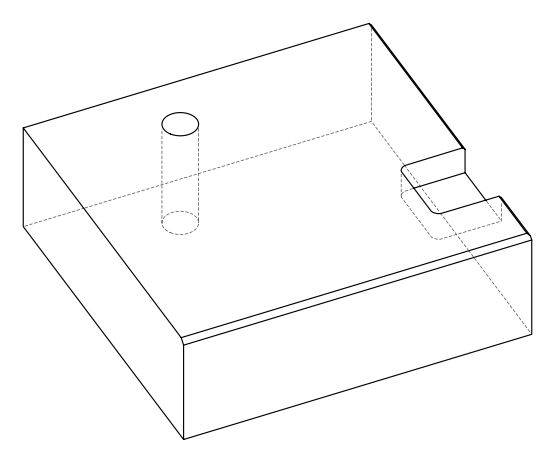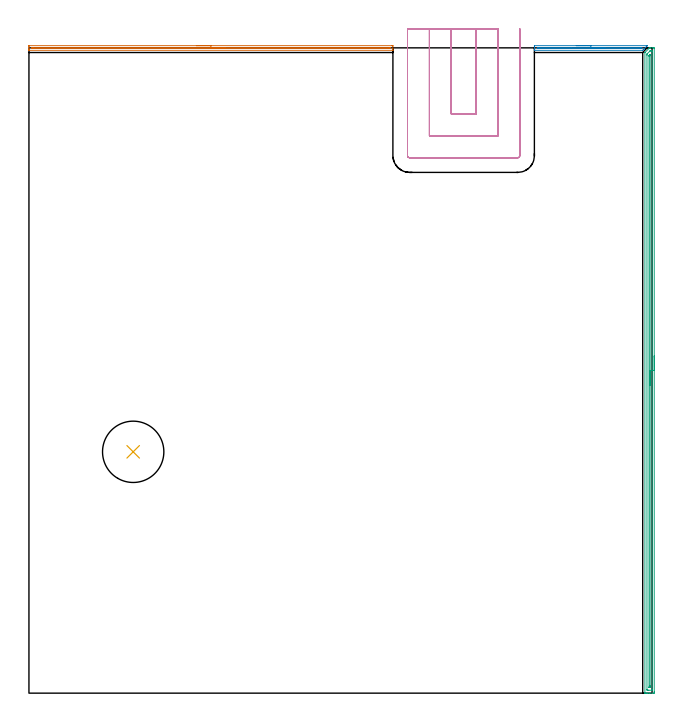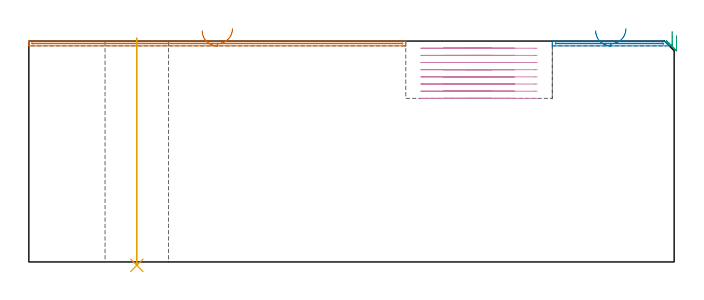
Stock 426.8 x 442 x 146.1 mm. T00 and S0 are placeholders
(PLAN: 5 operations, 2 tool changes, 29.4 min)
(1 AREA_MILL | FG_CHAMFER_SURFACE | UGT0205_001 | 4.13 min | 1292 mm3)
(2 AREA_MILL_1 | FG_CHAMFER_SURFACE_1 | UGT0205_001 | 1.36 min | 419 mm3)
(3 AREA_MILL_2 | FG_CHAMFER_SURFACE_2 | UGT0205_001 | 10.75 min | 9028 mm3)
(4 MILL_SLOT | SLOT_PARTIAL_RECTANGULAR | UGT0201_094 | Follow Part, ap 5, ae 75% | 12.6 min | 311121 mm3)
(5 INDEXABLE_INSERT_DRILL_THROUGH_HOLE_FROM_SOLID | STEP1HOLE | NXT0302_036 | 0.6 min | 202311 mm3)
(TOOL UGT0205_001 | Chamfer Mill 20 x 3 x 45 deg. | D20 FL50 Z2)
(TOOL UGT0201_094 | End mill 20 mm | D20 FL38 Z4)
(TOOL NXT0302_036 | Index. Insert Drill 42mm [880-D4200L50-05] | D42 PA176 FL210 Z2)
(OP 1 AREA_MILL)
G17 G21 G94 G90
T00 M6
G54
G17 G0 G90 X114.65 Y443.5 S1061 M3
G43 Z156.1 H0
Z152.9
G94 G1 X114.688 Z152.028 F250.
X114.802 Z151.164
X114.991 Z150.312
X115.253 Z149.48
X115.587 Z148.674
X115.99 Z147.9
X116.458 Z147.164
X116.99 Z146.472
X117.579 Z145.829
X118.222 Z145.24
X118.914 Z144.709
X119.65 Z144.24
X120.424 Z143.837
X121.23 Z143.503
X122.062 Z143.241
X122.914 Z143.052
X123.778 Z142.938
X124.65 Z142.9
X248.695
X248.991 Y443.498 Z142.902
X249.289 Y443.493 Z142.904
X249.296 Y443.492 Z142.906
X249.3 Y443.205 Z143.191
Y441.465 Z144.93
Y440.509 Z145.89
X249.296 Y440.402 Z145.99
X249.29 Y440.302 Z146.088
X249.141 Y440.3 Z146.1
X0.159
X0.01 Y440.303 Z146.088
X0.004 Y440.402 Z145.99
X0. Y440.51 Z145.89
Y440.846 Z145.553
Y441.465 Z144.93
Y442.645 Z143.752
X0.002 Y443.205 Z143.191
X0.004 Y443.492 Z142.906
X0.011 Y443.493 Z142.904
X0.31 Y443.5 Z142.9
X124.65
Y442.086 Z144.314
X246.91 Y442.085 Z144.315
X247.169 Y442.083 Z144.317
X247.257 Y442.079 Z144.321
X247.291 Y442.075 Z144.325
X247.292 Y442.057 Z144.343
X247.295 Y441.96 Z144.44
X247.281 Y441.721 Z144.679
X246.91 Y441.717 Z144.683
X246.654 Y441.715 Z144.685
X2.39
X2.131 Y441.717 Z144.683
X2.043 Y441.721 Z144.679
X2.009 Y441.725 Z144.675
X2.008 Y441.743 Z144.657
X2.003 Y441.842 Z144.558
X2.01 Y442.074 Z144.326
X2.245 Y442.081 Z144.319
X2.39 Y442.084 Z144.316
X2.646 Y442.085 Z144.315
X3.026 Y442.086 Z144.314
X124.65
X125.522 Z144.352
X126.386 Z144.466
X127.238 Z144.655
X128.07 Z144.917
X128.876 Z145.251
X129.65 Z145.654
X130.386 Z146.123
X131.078 Z146.654
X131.721 Z147.243
X132.31 Z147.886
X132.842 Z148.579
X133.31 Z149.314
X133.713 Z150.088
X134.047 Z150.894
X134.309 Z151.726
X134.498 Z152.578
X134.612 Z153.443
X134.65 Z154.314
G0 Z156.1
M5
M2
(OP 2 AREA_MILL_1)
G17 G21 G94 G90
T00 M6
G54
G17 G0 G90 X374.9 Y443.5 S1061 M3
G43 Z156.1 H0
Z152.9
G94 G1 X374.938 Z152.028 F250.
X375.052 Z151.164
X375.241 Z150.312
X375.503 Z149.48
X375.837 Z148.674
X376.24 Z147.9
X376.708 Z147.164
X377.24 Z146.472
X377.829 Z145.829
X378.472 Z145.24
X379.164 Z144.709
X379.9 Z144.24
X380.674 Z143.837
X381.48 Z143.503
X382.312 Z143.241
X383.163 Z143.052
X384.028 Z142.938
X384.9 Z142.9
X423.452
X423.557 Y443.497 Z142.902
X423.582 Y443.494 Z142.905
X423.473 Y443.372 Z143.027
X423.063 Y442.963 Z143.436
X422.872 Y442.77 Z143.626
X422.334 Y442.234 Z144.166
X421.732 Y441.631 Z144.767
X421.568 Y441.465 Z144.93
X421.406 Y441.305 Z145.093
X421.288 Y441.187 Z145.211
X421.132 Y441.03 Z145.365
X420.98 Y440.878 Z145.519
X420.845 Y440.744 Z145.654
X420.697 Y440.595 Z145.801
X420.401 Y440.301 Z146.099
X346.293 Y440.3 Z146.1
X346.21 Y440.303 Z146.09
X346.2 Y440.423 Z145.975
Y441.972 Z144.427
Y442.335 Z144.061
Y442.517 Z143.88
Y443.205 Z143.192
Y443.387 Z143.011
X346.202 Y443.492 Z142.906
X346.293 Y443.5 Z142.9
X384.9
Y442.086 Z144.314
X419.513 Y442.085 Z144.315
X419.686 Y442.084 Z144.316
X419.714 Y442.082 Z144.318
X419.718 Y442.08 Z144.32
X419.715 Y442.074 Z144.326
X419.676 Y442.028 Z144.372
X419.584 Y441.934 Z144.466
X419.513 Y441.864 Z144.536
X419.38 Y441.739 Z144.661
X419.359 Y441.721 Z144.679
X419.33 Y441.719 Z144.681
X419.257 Y441.716 Z144.684
X419.005 Y441.715 Z144.685
X418.626 Y441.714 Z144.686
X348.89 Y441.715 Z144.685
X348.512 Y441.716 Z144.684
X348.253 Y441.719 Z144.681
X348.218 Y441.721 Z144.679
X348.21 Y441.732 Z144.668
X348.203 Y441.767 Z144.633
Y441.848 Z144.552
X348.21 Y442.075 Z144.325
X348.265 Y442.079 Z144.321
X348.393 Y442.083 Z144.317
X348.512 Y442.085 Z144.315
X371.492 Y442.086 Z144.314
X384.9
X385.772 Z144.352
X386.636 Z144.466
X387.488 Z144.655
X388.32 Z144.917
X389.126 Z145.251
X389.9 Z145.654
X390.636 Z146.123
X391.328 Z146.654
X391.971 Z147.243
X392.56 Z147.886
X393.091 Z148.579
X393.56 Z149.314
X393.963 Z150.088
X394.297 Z150.894
X394.559 Z151.726
X394.748 Z152.578
X394.862 Z153.443
X394.9 Z154.314
G0 Z156.1
M5
M2
(OP 3 AREA_MILL_2)
G17 G21 G94 G90
T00 M6
G54
G17 G0 G90 X428.3 Y231. S1061 M3
G43 Z156.1 H0
Z149.7
G94 G1 Y230.962 Z148.828 F250.
Y230.848 Z147.963
Y230.659 Z147.112
Y230.397 Z146.28
Y230.063 Z145.474
Y229.66 Z144.7
Y229.192 Z143.964
Y228.66 Z143.272
Y228.071 Z142.629
Y227.428 Z142.04
Y226.736 Z141.508
Y226. Z141.04
Y225.226 Z140.637
Y224.42 Z140.303
Y223.588 Z140.041
Y222.737 Z139.852
Y221.872 Z139.738
Y221. Z139.7
Y0.98
X428.299 Y0.627 Z139.701
X428.294 Y0.092 Z139.703
X428.292 Y0.008 Z139.705
X427.763 Y0. Z140.234
X425.1 Z142.895
X423.683 Z144.314
X423.325 Z144.67
X422.609 Z145.391
X422.333 Z145.666
X421.938 Z146.053
X421.903 Y0.009 Z146.088
X421.9 Y0.18 Z146.1
Y438.691
X421.904 Y438.795 Z146.089
X421.933 Y438.832 Z146.062
X422.039 Y438.939 Z145.96
X424.737 Y441.637 Z143.263
X424.922 Y441.82 Z143.078
X425.1 Y441.99 Z142.899
X425.816 Y442. Z142.184
X427.233 Z140.764
X427.763 Z140.234
X428.12 Z139.877
X428.291 Y441.998 Z139.705
X428.3 Y441.549 Z139.7
Y221.
X426.886 Z141.114
Y2.405
X426.875 Y2.01 Z141.125
X426.397 Y2.003 Z141.603
X424.625 Y2. Z143.375
X424.212 Y2.001 Z143.788
X423.734 Y2.003 Z144.266
X423.325 Y2.01 Z144.675
X423.315 Y2.415 Z144.685
X423.314 Y2.426 Z144.686
Y436.913
X423.325 Y437.763 Z144.675
X423.337 Y437.784 Z144.663
X423.347 Y437.797 Z144.653
X423.781 Y438.231 Z144.219
X425.134 Y439.585 Z142.866
X425.421 Y439.868 Z142.579
X425.504 Y439.946 Z142.496
X425.537 Y439.975 Z142.463
X425.583 Y439.992 Z142.417
X425.988 Y439.996 Z142.012
X426.466 Y439.997 Z141.534
X426.875 Y439.99 Z141.125
X426.885 Y439.585 Z141.115
X426.886 Y439.574 Z141.114
Y221.
X425.472 Z142.528
X425.471 Y5.097 Z142.529
X425.47 Y4.724 Z142.53
X425.467 Y4.203 Z142.533
X425.465 Y4.026 Z142.535
X425.294 Y4.008 Z142.706
X425.1 Y4.004 Z142.9
X424.898 Y4.006 Z143.102
X424.765 Y4.01 Z143.235
X424.734 Y4.016 Z143.266
X424.733 Y4.034 Z143.267
X424.731 Y4.079 Z143.269
X424.729 Y4.203 Z143.271
Y436.009
X424.73 Y436.382 Z143.27
X424.733 Y436.643 Z143.267
X424.735 Y436.706 Z143.265
X424.743 Y436.732 Z143.257
X424.766 Y436.758 Z143.234
X424.903 Y436.903 Z143.097
X425.001 Y437.002 Z142.999
X425.1 Y437.1 Z142.9
X425.452 Y437.443 Z142.548
X425.463 Y437.452 Z142.537
X425.466 Y437.441 Z142.534
X425.469 Y437.425 Z142.531
X425.471 Y436.903 Z142.529
X425.472 Y436.529 Z142.528
Y221.
Y220.128 Z142.566
Y219.264 Z142.68
Y218.412 Z142.869
Y217.58 Z143.131
Y216.774 Z143.465
Y216. Z143.868
Y215.264 Z144.337
Y214.572 Z144.868
Y213.929 Z145.457
Y213.34 Z146.101
Y212.809 Z146.793
Y212.34 Z147.528
Y211.937 Z148.302
Y211.603 Z149.108
Y211.341 Z149.94
Y211.152 Z150.792
Y211.038 Z151.657
Y211. Z152.528
G0 Z156.1
M5
M2
(OP 4 MILL_SLOT)
G17 G21 G94 G90
T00 M6
G54
G17 G0 G90 X289.3 Y455. S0 M3
G43 Z156.1 H0
Z141.362
G94 G1 Y452. F250.
Y396.7 F500.
X306.2
Y452.
Y455. F250.
X274.3
Y452.
Y381.7 F500.
X321.2
Y452.
Y455. F250.
X259.3
Y452.
Y368.2 F500.
G3 X260.8 Y366.7 R1.5
G1 X334.7
G3 X336.2 Y368.2 R1.5
G1 Y452.
Y455. F250.
G0 X289.3 Z136.625
G1 Y452.
Y396.7 F500.
X306.2
Y452.
Y455. F250.
X274.3
Y452.
Y381.7 F500.
X321.2
Y452.
Y455. F250.
X259.3
Y452.
Y368.2 F500.
G3 X260.8 Y366.7 R1.5
G1 X334.7
G3 X336.2 Y368.2 R1.5
G1 Y452.
Y455. F250.
G0 X289.3 Z131.887
G1 Y452.
Y396.7 F500.
X306.2
Y452.
Y455. F250.
X274.3
Y452.
Y381.7 F500.
X321.2
Y452.
Y455. F250.
X259.3
Y452.
Y368.2 F500.
G3 X260.8 Y366.7 R1.5
G1 X334.7
G3 X336.2 Y368.2 R1.5
G1 Y452.
Y455. F250.
G0 X289.3 Z127.15
G1 Y452.
Y396.7 F500.
X306.2
Y452.
Y455. F250.
X274.3
Y452.
Y381.7 F500.
X321.2
Y452.
Y455. F250.
X259.3
Y452.
Y368.2 F500.
G3 X260.8 Y366.7 R1.5
G1 X334.7
G3 X336.2 Y368.2 R1.5
G1 Y452.
Y455. F250.
G0 X289.3 Z122.412
G1 Y452.
Y396.7 F500.
X306.2
Y452.
Y455. F250.
X274.3
Y452.
Y381.7 F500.
X321.2
Y452.
Y455. F250.
X259.3
Y452.
Y368.2 F500.
G3 X260.8 Y366.7 R1.5
G1 X334.7
G3 X336.2 Y368.2 R1.5
G1 Y452.
Y455. F250.
G0 X289.3 Z117.675
G1 Y452.
Y396.7 F500.
X306.2
Y452.
Y455. F250.
X274.3
Y452.
Y381.7 F500.
X321.2
Y452.
Y455. F250.
X259.3
Y452.
Y368.2 F500.
G3 X260.8 Y366.7 R1.5
G1 X334.7
G3 X336.2 Y368.2 R1.5
G1 Y452.
Y455. F250.
G0 X289.3 Z112.937
G1 Y452.
Y396.7 F500.
X306.2
Y452.
Y455. F250.
X274.3
Y452.
Y381.7 F500.
X321.2
Y452.
Y455. F250.
X259.3
Y452.
Y368.2 F500.
G3 X260.8 Y366.7 R1.5
G1 X334.7
G3 X336.2 Y368.2 R1.5
G1 Y452.
Y455. F250.
G0 X289.3 Z108.2
G1 Y452.
Y396.7 F500.
X306.2
Y452.
Y455. F250.
X274.3
Y452.
Y381.7 F500.
X321.2
Y452.
Y455. F250.
X259.3
Y452.
Y368.2 F500.
G3 X260.8 Y366.7 R1.5
G1 X334.7
G3 X336.2 Y368.2 R1.5
G1 Y452.
Y455. F250.
G0 Z156.1
M5
M2
(OP 5 INDEXABLE_INSERT_DRILL_THROUGH_HOLE_FROM_SOLID)
G17 G21 G94 G90
T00 M6
G54
G17 G0 G90 X71.4 Y165.3 S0 M3
G43 Z156.1 H1
G94 G81 G98 Z-2.233 F250. R148.1
G80
M5
M2
